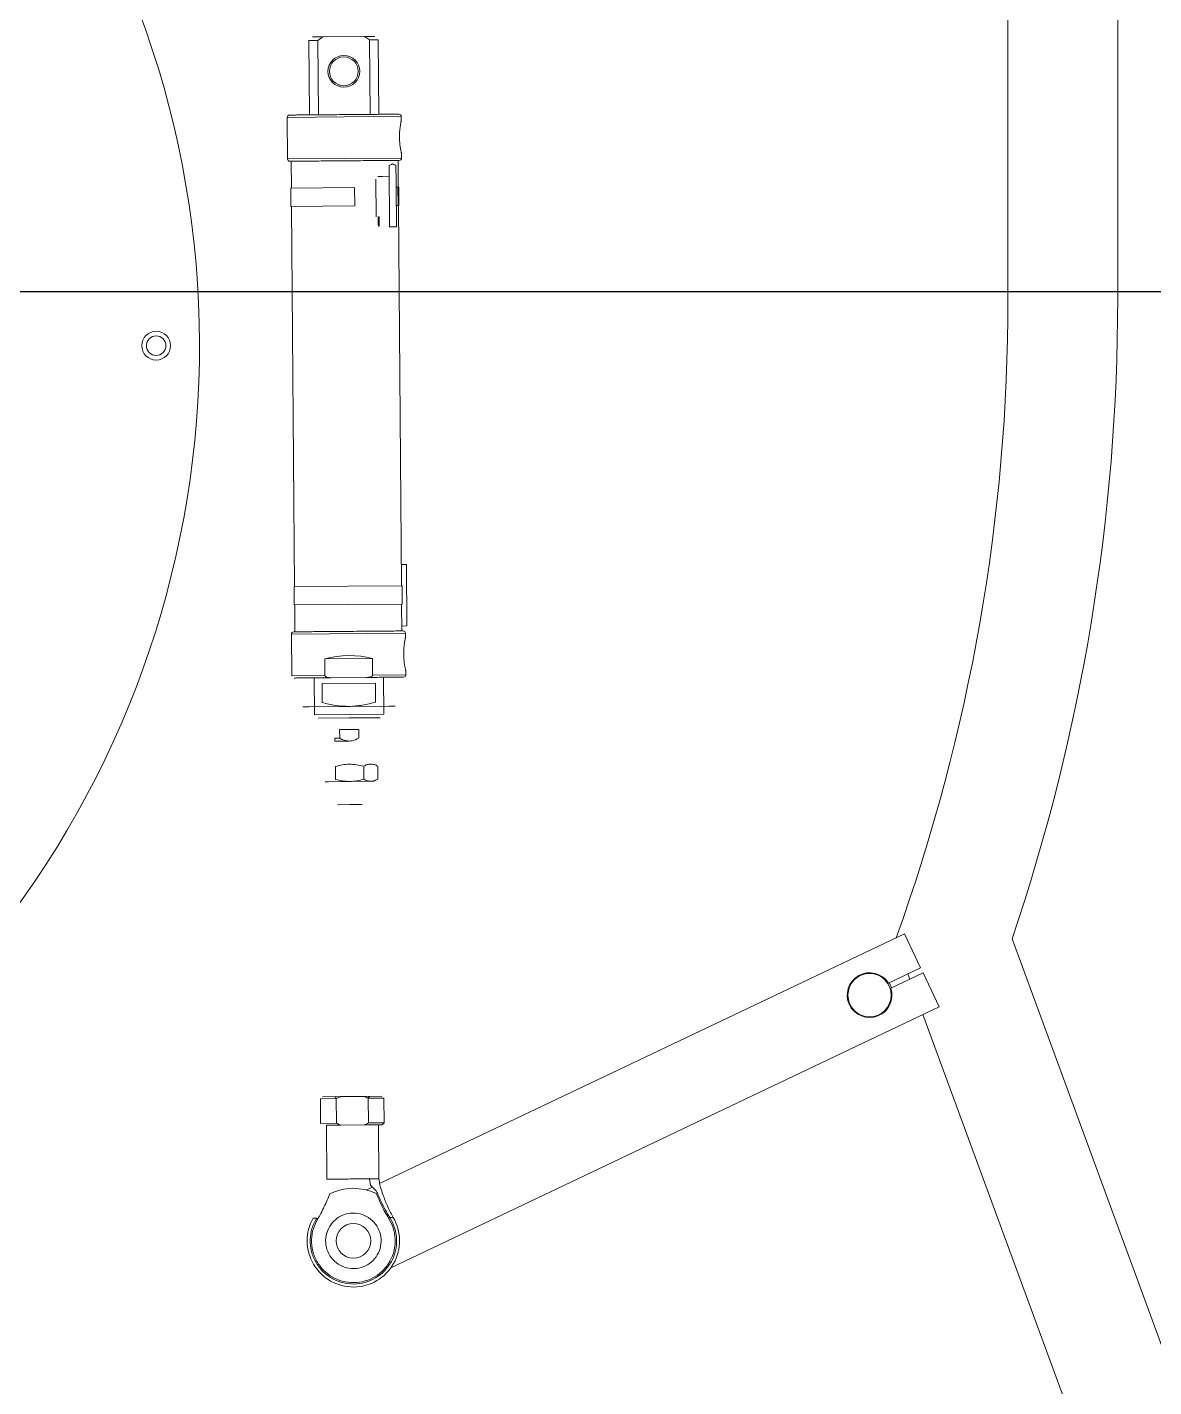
# Model space of a CAD drawing. Extents: x -2187 to 96136, y -11110 to 52208.
# Drawn here: x 50910.4 to 51300.6, y 19283.9 to 19754.8 of the extents above; entities that cross this region are included whole.
import ezdxf

# ---------------------------------------------------------------- set-up
doc = ezdxf.new("R2010")
doc.units = 0
doc.header["$LTSCALE"] = 1000
doc.header["$MEASUREMENT"] = 0
doc.linetypes.add('DOTE', pattern=[2.42, 2, -0.2, 0.02, -0.2])
doc.layers.add('DOTE', color=14, linetype='DOTE')

msp = doc.modelspace()

# ---------------------------------------------------------------- linework, layer by layer
at = {"color": 7, "linetype": 'Continuous', "lineweight": 15}
for p, q in [((51250.097, 19660.806), (51250.097, 20174.336)), ((51288.097, 20174.336), (51288.097, 19660.806)), ((51012.784, 19751.467), (51009.226, 19751.438)), ((51011.065, 19750.226), (51012.784, 19751.467)), ((51012.784, 19751.467), (51027.214, 19751.585)), ((51027.214, 19751.585), (51030.772, 19751.614)), ((51027.214, 19751.585), (51028.953, 19750.372)), ((51011.065, 19750.226), (51008.009, 19750.201)), ((51008.009, 19750.201), (51008.219, 19724.429)), ((51011.275, 19724.454), (51011.065, 19750.226)), ((51032.009, 19750.397), (51028.953, 19750.372)), ((51028.953, 19750.372), (51029.163, 19724.6)), ((51032.218, 19724.625), (51032.009, 19750.397)), ((51000.476, 19723.566), (51000.593, 19709.167)), ((51039.986, 19722.471), (51039.975, 19723.888)), ((51038.849, 19708.678), (51020.349, 19708.527)), ((51038.924, 19699.353), (51038.849, 19708.678)), ((51040.092, 19709.488), (51040.08, 19710.905)), ((51020.349, 19708.527), (51001.85, 19708.377)), ((51001.85, 19708.377), (51001.926, 19699.052)), ((51035.916, 19685.653), (51035.742, 19706.946)), ((51038.192, 19701.312), (51038.146, 19706.965)), ((51023.801, 19699.23), (51001.726, 19699.05)), ((51023.852, 19692.88), (51023.801, 19699.23)), ((51031.174, 19702.115), (51031.28, 19689.116)), ((51032.167, 19703.123), (51031.874, 19703.121)), ((51033.44, 19703.134), (51032.167, 19703.123)), ((51035.773, 19703.153), (51033.44, 19703.134)), ((51038.319, 19703.174), (51038.177, 19703.172)), ((51038.204, 19699.833), (51038.192, 19701.312)), ((51038.32, 19685.673), (51038.204, 19699.833)), ((51038.817, 19699.353), (51038.208, 19699.348)), ((51039.124, 19699.355), (51038.817, 19699.353)), ((51038.817, 19699.353), (51038.869, 19693.003)), ((51039.176, 19693.005), (51039.124, 19699.355)), ((51001.726, 19699.05), (51001.777, 19692.701)), ((51001.777, 19692.701), (51023.852, 19692.88)), ((51001.977, 19692.702), (51003.05, 19561.057)), ((51038.869, 19693.003), (51038.26, 19692.998)), ((51038.869, 19693.003), (51039.176, 19693.005)), ((51040.048, 19561.358), (51038.976, 19693.004)), ((51031.988, 19689.122), (51032.281, 19689.124)), ((51031.988, 19689.122), (51032.011, 19686.336)), ((51032.307, 19685.924), (51032.131, 19685.923)), ((51032.281, 19689.124), (51032.307, 19685.924)), ((51035.916, 19685.653), (51038.32, 19685.673)), ((51041.747, 19568.697), (51039.989, 19568.683)), ((51041.921, 19547.405), (51041.747, 19568.697)), ((51040.248, 19561.36), (51002.85, 19561.055)), ((51002.85, 19561.055), (51002.901, 19554.705)), ((51040.3, 19555.01), (51040.248, 19561.36)), ((51002.901, 19554.705), (51040.3, 19555.01)), ((51003.101, 19554.707), (51003.177, 19545.382)), ((51040.176, 19545.683), (51040.1, 19555.008)), ((51001.934, 19544.572), (51002.051, 19530.172)), ((51003.177, 19545.382), (51021.677, 19545.533)), ((51021.677, 19545.533), (51040.176, 19545.683)), ((51040.162, 19547.391), (51041.921, 19547.405)), ((51041.444, 19543.477), (51041.433, 19544.894)), ((51013.516, 19536.027), (51029.991, 19536.161)), ((51013.563, 19530.266), (51013.516, 19536.027)), ((51029.991, 19536.161), (51030.038, 19530.4)), ((51002.051, 19530.172), (51013.563, 19530.266)), ((51041.55, 19530.494), (51041.538, 19531.911)), ((51009.807, 19529.436), (51009.911, 19516.663)), ((51012.586, 19527.458), (51031.061, 19527.609)), ((51012.64, 19520.887), (51012.586, 19527.458)), ((51027.881, 19529.583), (51015.733, 19529.484)), ((51031.114, 19521.038), (51031.061, 19527.609)), ((51033.911, 19516.858), (51033.807, 19529.631)), ((51005.889, 19519.403), (51008.033, 19519.421)), ((51008.033, 19519.421), (51021.889, 19519.534)), ((51009.911, 19516.663), (51021.911, 19516.761)), ((51021.889, 19519.534), (51035.744, 19519.647)), ((51021.911, 19516.761), (51033.911, 19516.858)), ((51021.921, 19515.534), (51032.694, 19515.622)), ((51035.744, 19519.647), (51037.888, 19519.664)), ((51011.148, 19515.446), (51021.921, 19515.534)), ((51018.637, 19511.507), (51025.27, 19511.561)), ((51018.662, 19508.507), (51018.637, 19511.507)), ((51025.27, 19511.561), (51025.295, 19508.561)), ((51016.978, 19508.493), (51018.662, 19508.507)), ((51016.986, 19507.493), (51021.986, 19507.534)), ((51017.187, 19494.254), (51017.15, 19498.735)), ((51027.001, 19494.334), (51026.965, 19498.815)), ((51031.872, 19498.855), (51031.909, 19494.374)), ((51013.601, 19493.465), (51014.739, 19493.475)), ((51014.739, 19493.475), (51022.1, 19493.535)), ((51022.1, 19493.535), (51029.461, 19493.594)), ((51029.461, 19493.594), (51030.6, 19493.604)), ((51017.933, 19485.5), (51022.165, 19485.535)), ((51022.165, 19485.535), (51026.398, 19485.569)), ((51032.437, 19354.242), (51214.221, 19440.763)), ((51214.221, 19440.763), (51219.808, 19429.025)), ((51251.49, 19438.994), (51328.54, 19229.348)), ((51219.808, 19429.025), (51208.688, 19423.732)), ((51209.548, 19421.926), (51220.668, 19427.219)), ((51216.127, 19425.058), (51215.434, 19426.943)), ((51220.668, 19427.219), (51226.254, 19415.48)), ((51226.254, 19415.48), (51036.348, 19325.094)), ((51280.109, 19250.967), (51220.631, 19412.804)), ((51017.449, 19383.712), (51011.995, 19383.668)), ((51012.664, 19384.348), (51018.945, 19384.399)), ((51016.989, 19384.383), (51017.598, 19383.785)), ((51017.519, 19375.162), (51017.449, 19383.712)), ((51018.945, 19384.399), (51027.033, 19384.465)), ((51027.033, 19384.465), (51033.314, 19384.516)), ((51028.39, 19383.873), (51028.989, 19384.481)), ((51033.994, 19383.847), (51028.539, 19383.802)), ((51028.539, 19383.802), (51028.609, 19375.253)), ((51034.064, 19375.297), (51033.994, 19383.847)), ((51011.995, 19383.668), (51012.064, 19375.118)), ((51017.519, 19375.162), (51012.064, 19375.118)), ((51018.976, 19374.499), (51014.045, 19374.459)), ((51014.045, 19374.459), (51014.197, 19355.784)), ((51027.114, 19374.566), (51019.025, 19374.5)), ((51033.394, 19374.617), (51027.114, 19374.566)), ((51034.064, 19375.297), (51028.609, 19375.253)), ((51032.248, 19355.784), (51032.094, 19374.606)), ((51033.394, 19374.617), (51034.064, 19375.297)), ((51029.023, 19355.906), (51029.313, 19353.678)), ((51027.806, 19352.038), (51029.96, 19353.063)), ((51029.313, 19353.678), (51031.042, 19352.033))]:
    msp.add_line(p, q, dxfattribs=at)
at = {"color": 8, "linetype": 'Continuous', "lineweight": 15}
for p, q in [((51020.225, 19723.727), (51000.476, 19723.566)), ((51039.975, 19723.888), (51020.225, 19723.727)), ((51040.092, 19709.488), (51000.593, 19709.167)), ((51001.934, 19544.572), (51041.433, 19544.894)), ((51030.038, 19530.4), (51041.55, 19530.494))]:
    msp.add_line(p, q, dxfattribs=at)
at = {"color": 7, "linetype": 'Continuous', "lineweight": 15, "flags": 128}
msp.add_lwpolyline([(51209.776, 19422.035), (51209.37, 19423.033), (51208.916, 19423.84)], dxfattribs=at)
at = {"color": 7, "linetype": 'Continuous', "lineweight": 15}
for centre, radius in [((51020.097, 19739.526), 5.5), ((51020.097, 19739.526), 5), ((50955.097, 19644.501), 5), ((50955.097, 19644.501), 3.4), ((51202.179, 19419.526), 7.5), ((51023.396, 19334.434), 6)]:
    msp.add_circle(centre, radius, dxfattribs=at)
for centre, radius, start, end in [((50640.097, 19644.501), 330, 310.07092, 180), ((51001.276, 19723.573), 0.8, 90.46666, 180.46666), ((51039.175, 19723.881), 0.8, 0.46666, 90.46666), ((51001.393, 19709.173), 0.8, 180.46666, 270.46666), ((51039.292, 19709.482), 0.8, 270.46666, 0.46666), ((50597.774, 19660.806), 652.323, 340.159815, 0), ((50597.774, 19660.806), 690.323, 341.257465, 0), ((51002.734, 19544.578), 0.8, 90.46666, 180.46666), ((51040.633, 19544.887), 0.8, 0.46666, 90.46666), ((51040.75, 19530.488), 0.8, 270.46666, 0.46666), ((51202.179, 19419.526), 7.75, 32.86598, 18.03863), ((51023.396, 19334.434), 16, 150.4632, 270.46666), ((51023.396, 19334.434), 14.959, 270.46666, 32.79639), ((51023.396, 19334.434), 16, 270.46666, 30.46303)]:
    msp.add_arc(centre, radius, start, end, dxfattribs=at)
for centre, major_axis, ratio, start_param, end_param in [((51036.93, 19708.655), (1.558, 1.583), 0.4142136, 3.5342917, 4.3196899), ((51036.93, 19708.655), (-1.583, 1.558), 0.4142136, 1.9634954, 2.7488936), ((51033.016, 19685.637), (-0.931, 0.916), 0.4142136, 0.3926991, 0.8808459), ((51021.838, 19525.731), (19.749, 0.161), 0.5773503, 1.1405445, 2.0010481)]:
    msp.add_ellipse(centre, major_axis=major_axis, ratio=ratio, start_param=start_param, end_param=end_param, dxfattribs=at)
for points, knots in [([(51020.219, 19724.527), (51019.063, 19724.517), (51016.682, 19724.498), (51013.151, 19724.469), (51009.754, 19724.442), (51006.725, 19724.417), (51004.26, 19724.397), (51002.512, 19724.383), (51001.458, 19724.374), (51001.331, 19724.373), (51001.269, 19724.373)], [0, 0, 0, 0, 0.11651603, 0.24001133, 0.36864081, 0.5, 0.63135919, 0.75998867, 0.88348397, 1, 1, 1, 1]), ([(51039.131, 19724.681), (51039.116, 19724.681), (51039.082, 19724.681), (51038.479, 19724.676), (51037.449, 19724.667), (51035.952, 19724.655), (51034.003, 19724.639), (51031.649, 19724.62), (51028.981, 19724.598), (51026.113, 19724.575), (51023.169, 19724.551), (51021.189, 19724.535), (51020.219, 19724.527)], [0, 0, 0, 0, 0.082199, 0.18002668, 0.27785436, 0.37957724, 0.48407334, 0.59001334, 0.69595334, 0.80044944, 0.90217232, 1, 1, 1, 1]), ([(51040.08, 19710.905), (51040.077, 19710.921), (51040.069, 19710.953), (51040.013, 19711.197), (51039.936, 19711.547), (51039.845, 19711.99), (51039.742, 19712.544), (51039.631, 19713.223), (51039.524, 19714.013), (51039.434, 19714.915), (51039.373, 19715.896), (51039.353, 19716.928), (51039.377, 19717.972), (51039.444, 19718.98), (51039.545, 19719.931), (51039.663, 19720.764), (51039.784, 19721.47), (51039.884, 19721.988), (51039.955, 19722.326), (51039.983, 19722.458), (51039.986, 19722.468), (51039.986, 19722.471)], [0, 0, 0, 0, 0.0495852, 0.1011233, 0.1443251, 0.1885543, 0.2364877, 0.2855178, 0.3396199, 0.395049, 0.4538463, 0.5142545, 0.5746868, 0.6368766, 0.6971355, 0.7592926, 0.8167922, 0.8764217, 0.9269966, 0.9795116, 1, 1, 1, 1]), ([(51041.538, 19531.911), (51041.535, 19531.927), (51041.527, 19531.959), (51041.471, 19532.203), (51041.394, 19532.553), (51041.303, 19532.996), (51041.199, 19533.55), (51041.089, 19534.229), (51040.982, 19535.019), (51040.891, 19535.921), (51040.831, 19536.902), (51040.81, 19537.933), (51040.835, 19538.978), (51040.902, 19539.986), (51041.003, 19540.936), (51041.121, 19541.77), (51041.241, 19542.476), (51041.342, 19542.994), (51041.413, 19543.332), (51041.441, 19543.464), (51041.444, 19543.474), (51041.444, 19543.477)], [0, 0, 0, 0, 0.0495852, 0.1011233, 0.1443251, 0.1885543, 0.2364877, 0.2855178, 0.3396199, 0.395049, 0.4538463, 0.5142545, 0.5746868, 0.6368766, 0.6971355, 0.7592926, 0.8167922, 0.8764217, 0.9269966, 0.9795116, 1, 1, 1, 1]), ([(51015.733, 19529.484), (51015.182, 19529.499), (51014.542, 19529.516), (51013.891, 19529.817), (51013.708, 19529.951), (51013.597, 19530.1), (51013.565, 19530.203), (51013.563, 19530.259), (51013.563, 19530.266)], [0, 0, 0, 0, 0.6591965, 0.7657546, 0.8729061, 0.9315339, 0.9907414, 1, 1, 1, 1]), ([(51030.038, 19530.4), (51030.034, 19530.359), (51030.024, 19530.268), (51029.93, 19530.118), (51029.705, 19529.925), (51029.253, 19529.735), (51028.614, 19529.608), (51028.128, 19529.591), (51027.881, 19529.583)], [0, 0, 0, 0, 0.0496942, 0.1110188, 0.2094807, 0.4076143, 0.6997752, 1, 1, 1, 1]), ([(51027.881, 19529.583), (51028.759, 19529.59), (51030.548, 19529.605), (51033.031, 19529.625), (51035.309, 19529.643), (51037.271, 19529.659), (51038.839, 19529.672), (51039.952, 19529.681), (51040.633, 19529.687), (51040.716, 19529.687), (51040.756, 19529.688)], [0, 0, 0, 0, 0.119686, 0.2438137, 0.3710895, 0.5, 0.6289105, 0.7561863, 0.880314, 1, 1, 1, 1]), ([(51002.858, 19529.379), (51002.858, 19529.379), (51002.788, 19529.378), (51003.034, 19529.38), (51003.647, 19529.385), (51004.779, 19529.395), (51006.343, 19529.407), (51008.305, 19529.423), (51010.584, 19529.442), (51013.066, 19529.462), (51014.855, 19529.477), (51015.733, 19529.484)], [0, 0, 0, 0, 0.00002246, 0.11970581, 0.24383064, 0.37110366, 0.50001123, 0.6289188, 0.75619181, 0.88031665, 1, 1, 1, 1]), ([(51021.889, 19519.534), (51020.34, 19519.593), (51017.209, 19519.713), (51014.174, 19520.493), (51012.64, 19520.887)], [0, 0, 0, 0, 0.4945107, 1, 1, 1, 1]), ([(51031.114, 19521.038), (51029.617, 19520.626), (51026.596, 19519.795), (51023.467, 19519.621), (51021.889, 19519.534)], [0, 0, 0, 0, 0.495458, 1, 1, 1, 1]), ([(51016.978, 19508.493), (51016.981, 19508.12), (51016.986, 19507.588), (51016.986, 19507.515), (51016.986, 19507.493)], [0, 0, 0, 0, 0.7011047, 1, 1, 1, 1]), ([(51021.986, 19507.534), (51021.377, 19507.595), (51020.207, 19507.712), (51019.162, 19508.249), (51018.662, 19508.507)], [0, 0, 0, 0, 0.5207167, 1, 1, 1, 1]), ([(51025.295, 19508.561), (51024.556, 19508.182), (51023.503, 19507.641), (51022.335, 19507.559), (51021.986, 19507.534)], [0, 0, 0, 0, 0.7011047, 1, 1, 1, 1]), ([(51017.15, 19498.735), (51017.946, 19498.954), (51019.551, 19499.395), (51021.213, 19499.488), (51022.051, 19499.534)], [0, 0, 0, 0, 0.495458, 1, 1, 1, 1]), ([(51022.051, 19499.534), (51022.874, 19499.503), (51024.537, 19499.439), (51026.15, 19499.025), (51026.965, 19498.815)], [0, 0, 0, 0, 0.4945107, 1, 1, 1, 1]), ([(51029.412, 19499.594), (51029.002, 19499.553), (51028.171, 19499.469), (51027.37, 19499.035), (51026.965, 19498.815)], [0, 0, 0, 0, 0.4945107, 1, 1, 1, 1]), ([(51031.872, 19498.855), (51031.472, 19499.064), (51030.664, 19499.486), (51029.832, 19499.558), (51029.412, 19499.594)], [0, 0, 0, 0, 0.495458, 1, 1, 1, 1]), ([(51022.1, 19493.535), (51021.278, 19493.566), (51019.614, 19493.63), (51018.002, 19494.044), (51017.187, 19494.254)], [0, 0, 0, 0, 0.49451073, 1, 1, 1, 1]), ([(51027.001, 19494.334), (51026.206, 19494.115), (51024.601, 19493.674), (51022.939, 19493.581), (51022.1, 19493.535)], [0, 0, 0, 0, 0.495458, 1, 1, 1, 1]), ([(51027.001, 19494.334), (51027.402, 19494.125), (51028.209, 19493.703), (51029.041, 19493.631), (51029.461, 19493.594)], [0, 0, 0, 0, 0.495458, 1, 1, 1, 1]), ([(51029.461, 19493.594), (51029.872, 19493.636), (51030.703, 19493.72), (51031.504, 19494.154), (51031.909, 19494.374)], [0, 0, 0, 0, 0.4945107, 1, 1, 1, 1]), ([(51017.449, 19383.712), (51017.694, 19383.835), (51018.185, 19384.082), (51018.691, 19384.293), (51018.945, 19384.399)], [0, 0, 0, 0, 0.49948185, 1, 1, 1, 1]), ([(51027.033, 19384.465), (51027.288, 19384.364), (51027.798, 19384.16), (51028.292, 19383.922), (51028.539, 19383.802)], [0, 0, 0, 0, 0.4994242, 1, 1, 1, 1]), ([(51019.025, 19374.5), (51018.771, 19374.601), (51018.261, 19374.805), (51017.766, 19375.043), (51017.519, 19375.162)], [0, 0, 0, 0, 0.4994242, 1, 1, 1, 1]), ([(51028.609, 19375.253), (51028.364, 19375.13), (51027.874, 19374.883), (51027.367, 19374.671), (51027.114, 19374.566)], [0, 0, 0, 0, 0.49948185, 1, 1, 1, 1]), ([(51029.023, 19355.906), (51029.499, 19355.909), (51030.451, 19355.917), (51031.463, 19355.925), (51032.104, 19355.931), (51032.318, 19355.932), (51032.104, 19355.931), (51031.463, 19355.925), (51030.451, 19355.917), (51029.499, 19355.909), (51029.023, 19355.906), (51029.023, 19355.906), (51029.023, 19355.906), (51029.023, 19355.906)], [0, 0, 0, 0, 0.125, 0.25, 0.375, 0.5, 0.625, 0.75, 0.875, 1, 1, 1, 1.0000001, 1.0000001, 1.0000001, 1.0000001]), ([(51037.185, 19342.547), (51036.572, 19343.698), (51035.302, 19346.078), (51033.977, 19349.385), (51033.031, 19352.195), (51032.439, 19354.203), (51032.303, 19355.425), (51032.246, 19355.932)], [0, 0, 0, 0, 0.2726974, 0.5638803, 0.7432889, 0.8934288, 1, 1, 1, 1]), ([(51031.042, 19352.033), (51031.17, 19351.877), (51031.426, 19351.566), (51031.615, 19351.172), (51031.709, 19350.975)], [0, 0, 0, 0, 0.5016332, 1, 1, 1, 1]), ([(51031.317, 19350.812), (51031.741, 19349.835), (51032.613, 19347.823), (51033.996, 19344.956), (51035.074, 19343.134), (51035.578, 19342.283)], [0, 0, 0, 0, 0.3349729, 0.6892144, 1, 1, 1, 1]), ([(51031.709, 19350.975), (51032.136, 19350.006), (51033.009, 19348.026), (51034.391, 19345.187), (51035.464, 19343.387), (51035.972, 19342.537)], [0, 0, 0, 0, 0.33599404, 0.68621289, 1, 1, 1, 1]), ([(51011.087, 19342.084), (51011.446, 19342.699), (51012.248, 19344.073), (51013.285, 19346.224), (51014.306, 19348.472), (51014.909, 19349.945), (51015.21, 19350.681)], [0, 0, 0, 0, 0.2238638, 0.4999133, 0.7499572, 1, 1, 1, 1]), ([(51023.518, 19319.476), (51022.186, 19319.568), (51019.524, 19319.752), (51015.801, 19321.353), (51012.617, 19323.803), (51010.196, 19327.026), (51008.706, 19330.77), (51008.273, 19334.765), (51008.846, 19338.776), (51010.076, 19341.145), (51010.691, 19342.33)], [0, 0, 0, 0, 0.1249993, 0.2499988, 0.3749985, 0.4999984, 0.6249985, 0.7499988, 0.8749993, 1, 1, 1, 1]), ([(51035.578, 19342.283), (51036.168, 19341.198), (51037.386, 19338.958), (51038.046, 19335.069), (51037.686, 19331.076), (51036.249, 19327.371), (51033.968, 19324.292), (51031.014, 19321.916), (51027.476, 19320.342), (51023.516, 19319.757), (51019.547, 19320.277), (51015.984, 19321.793), (51012.991, 19324.12), (51010.66, 19327.162), (51009.162, 19330.843), (51008.737, 19334.83), (51009.333, 19338.73), (51010.514, 19340.989), (51011.087, 19342.084)], [0, 0, 0, 0, 0.05977981, 0.12328132, 0.18840327, 0.2527049, 0.31392024, 0.37268391, 0.4351488, 0.49999501, 0.56484123, 0.62730612, 0.68606987, 0.74728652, 0.81159073, 0.87671566, 0.9402194, 1, 1, 1, 1]), ([(51010.691, 19342.331), (51010.343, 19342.328), (51009.767, 19342.323), (51009.511, 19342.322), (51009.442, 19342.321), (51009.656, 19342.322), (51010.346, 19342.327), (51010.691, 19342.33)], [0, 0, 0, 0, 0.2510962, 0.4154679, 0.50018, 0.7500867, 1, 1, 1, 1]), ([(51023.474, 19324.823), (51022.393, 19324.921), (51020.23, 19325.116), (51017.34, 19326.749), (51015.133, 19329.171), (51013.858, 19332.207), (51013.658, 19335.489), (51014.556, 19338.653), (51016.452, 19341.341), (51019.127, 19343.251), (51021.569, 19343.956), (51024.055, 19344.107), (51026.565, 19343.703), (51029.452, 19342.132), (51031.659, 19339.694), (51032.934, 19336.662), (51033.134, 19333.379), (51032.236, 19330.216), (51030.341, 19327.525), (51027.665, 19325.624), (51025.224, 19324.895), (51023.811, 19324.837), (51023.474, 19324.823)], [0, 0, 0, 0, 0.0536862, 0.1073725, 0.1610587, 0.2147449, 0.2684311, 0.3221174, 0.3758036, 0.4294898, 0.483176, 0.5, 0.5536862, 0.6073725, 0.6610587, 0.7147449, 0.7684311, 0.8221174, 0.8758036, 0.9294898, 0.983176, 1, 1, 1, 1])]:
    msp.add_open_spline(points, degree=3, knots=knots, dxfattribs=at)
for points in [[(51039.299, 19708.682), (51039.228, 19708.681), (51039.087, 19708.68), (51037.96, 19708.671), (51036.209, 19708.657), (51033.834, 19708.637), (51030.945, 19708.614), (51027.647, 19708.587), (51024.07, 19708.558), (51021.589, 19708.538), (51020.349, 19708.527)], [(51020.349, 19708.527), (51019.109, 19708.517), (51016.628, 19708.497), (51013.051, 19708.468), (51009.753, 19708.441), (51006.864, 19708.418), (51004.489, 19708.398), (51002.738, 19708.384), (51001.611, 19708.375), (51001.47, 19708.374), (51001.4, 19708.373)], [(51002.727, 19545.378), (51002.798, 19545.379), (51002.939, 19545.38), (51004.066, 19545.389), (51005.817, 19545.404), (51008.192, 19545.423), (51011.081, 19545.447), (51014.378, 19545.473), (51017.956, 19545.503), (51020.437, 19545.523), (51021.677, 19545.533)], [(51021.677, 19545.533), (51022.917, 19545.543), (51025.397, 19545.563), (51028.975, 19545.592), (51032.272, 19545.619), (51035.162, 19545.643), (51037.536, 19545.662), (51039.288, 19545.676), (51040.415, 19545.685), (51040.556, 19545.687), (51040.626, 19545.687)], [(51014.197, 19355.785), (51014.238, 19355.785), (51014.321, 19355.786), (51014.986, 19355.791), (51015.991, 19355.799), (51016.944, 19355.807), (51017.421, 19355.811)], [(51017.421, 19355.811), (51018.294, 19355.818), (51020.042, 19355.832), (51022.162, 19355.85), (51023.222, 19355.858)], [(51023.222, 19355.858), (51024.282, 19355.867), (51026.401, 19355.884), (51028.149, 19355.898), (51029.023, 19355.906)], [(51023.248, 19352.626), (51021.852, 19352.533), (51019.061, 19352.348), (51016.493, 19351.237), (51015.21, 19350.681)], [(51031.317, 19350.812), (51030.024, 19351.347), (51027.439, 19352.416), (51024.645, 19352.556), (51023.248, 19352.626)], [(51010.691, 19342.33), (51010.71, 19342.319), (51010.747, 19342.295), (51010.843, 19342.236), (51010.959, 19342.164), (51011.044, 19342.111), (51011.087, 19342.084)], [(51035.578, 19342.283), (51035.62, 19342.311), (51035.705, 19342.365), (51035.82, 19342.439), (51035.915, 19342.501), (51035.952, 19342.525), (51035.971, 19342.537)]]:
    msp.add_open_spline(points, degree=3, dxfattribs=at)
at = {"color": 8, "linetype": 'Continuous', "lineweight": 15}
msp.add_open_spline([(51035.971, 19342.537), (51036.325, 19342.539), (51036.911, 19342.544), (51037.119, 19342.547), (51037.221, 19342.548), (51037.186, 19342.547), (51037.186, 19342.547)], degree=3, knots=[0, 0, 0, 0, 0.5016652, 0.8300633, 0.9993096, 1, 1, 1, 1], dxfattribs=at)
at = {"layer": 'DOTE'}
msp.add_line((8525.665, 19663.27), (92525.665, 19663.27), dxfattribs=at)

doc.saveas('drawing.dxf')
